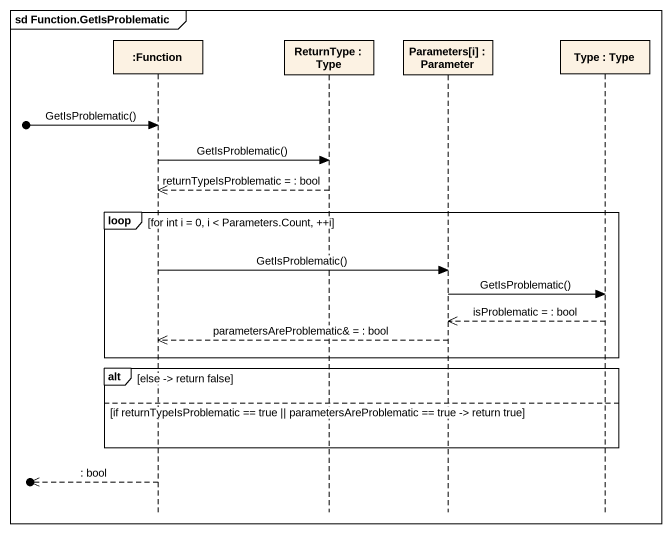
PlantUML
@startuml
mainframe sd Function.GetIsProblematic
hide footbox
participant ":Function" as Function
participant "ReturnType : Type" as ReturnType
participant "Parameters[i] : Parameter" as Parameters_i
participant "Type : Type" as Type

[o-> Function : GetIsProblematic()
Function -> ReturnType : GetIsProblematic()
ReturnType -->> Function : returnTypeIsProblematic = : bool
loop for int i = 0, i < Parameters.Count, ++i
  Function -> Parameters_i : GetIsProblematic()
  Parameters_i -> Type : GetIsProblematic()
  Type -->> Parameters_i : isProblematic = : bool
  Parameters_i -->> Function : parametersAreProblematic& = : bool
end
alt else -> return false
else if returnTypeIsProblematic == true || parametersAreProblematic == true -> return true
end
[o<<-- Function : : bool
@enduml
